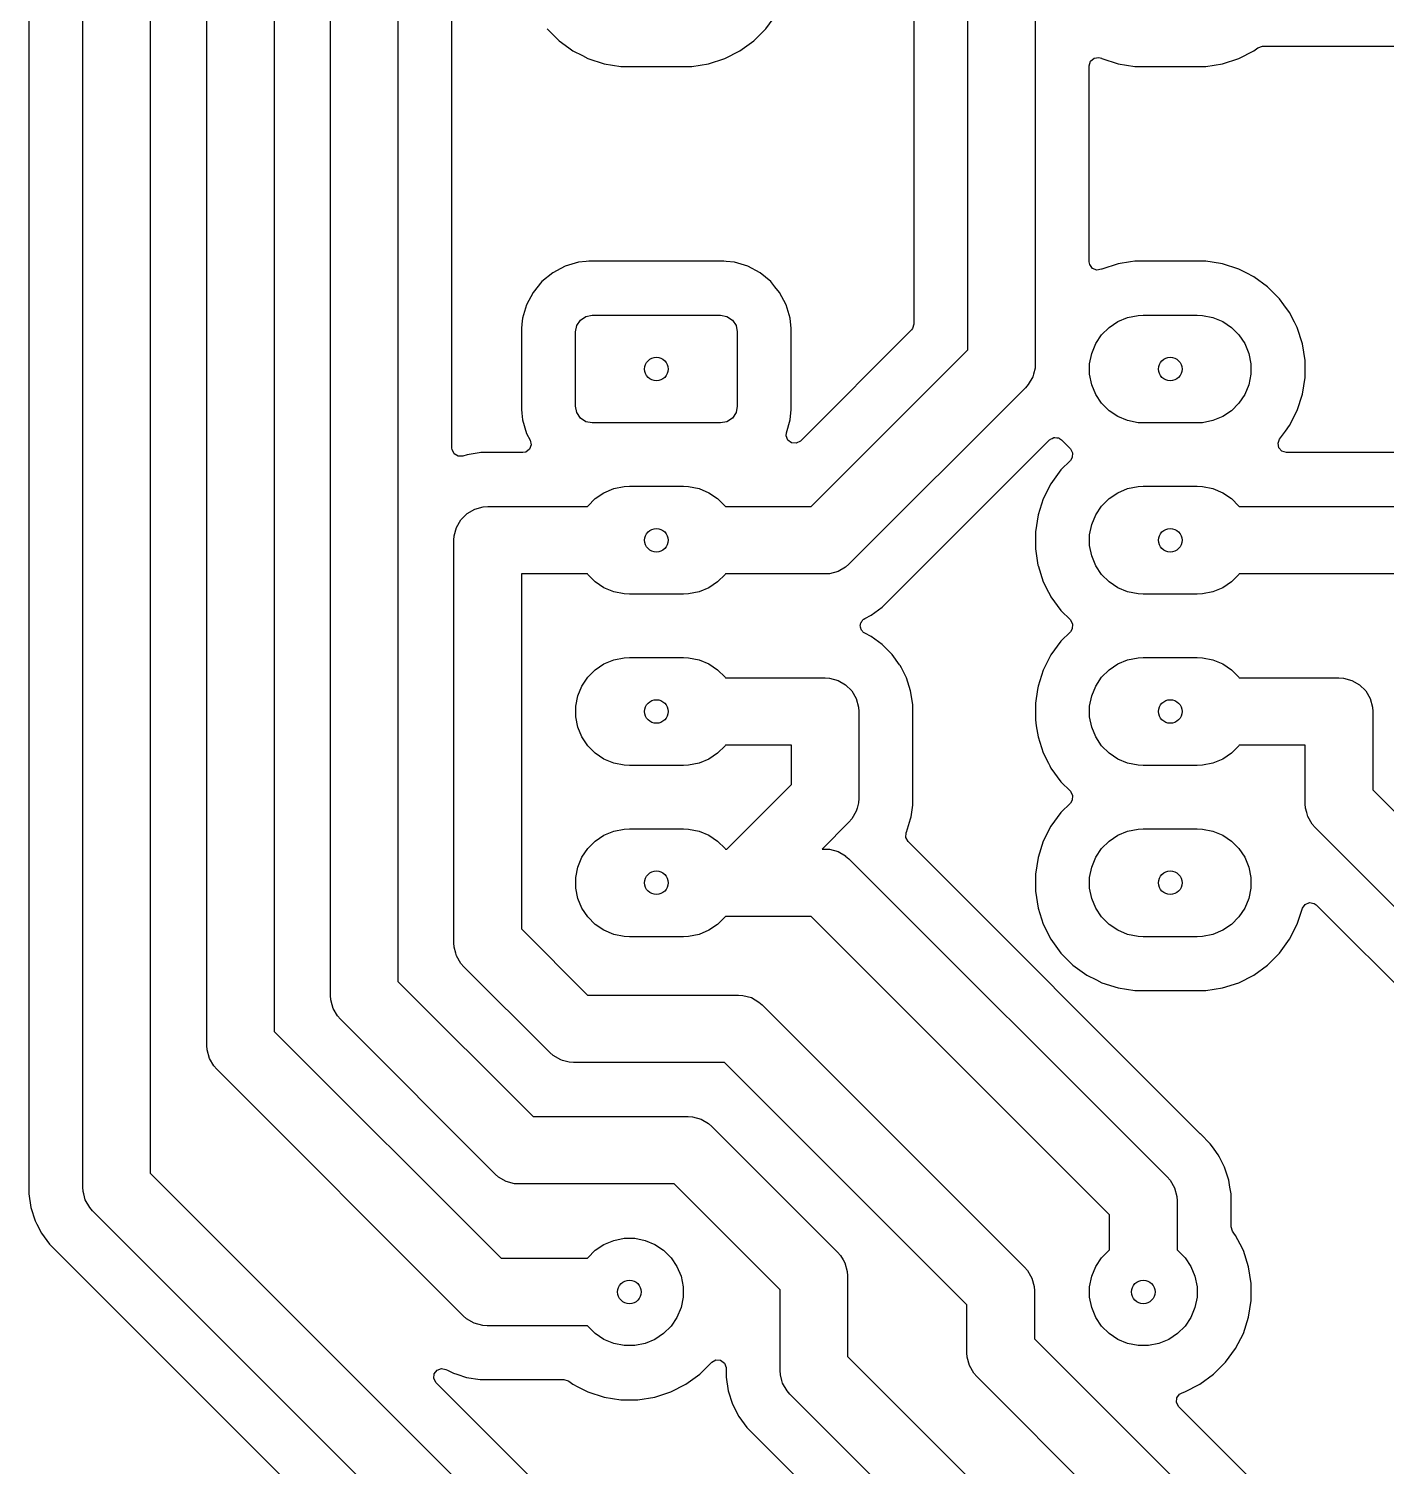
# Model space of a CAD drawing. Extents: x 20 to 124, y -124 to -20.
# Drawn here: x 51.1 to 71.23, y -88.19 to -66.87 of the extents above; entities that cross this region are included whole.
import ezdxf

# ---------------------------------------------------------------- set-up
doc = ezdxf.new("R2010")
doc.units = 0
doc.layers.add('BLACK', color=7, linetype='CONTINUOUS')
doc.layers.add('WHITE', color=7, linetype='CONTINUOUS')

msp = doc.modelspace()

# ---------------------------------------------------------------- linework, layer by layer
at = {"layer": 'BLACK', "linetype": 'CONTINUOUS'}
for p, q in [((51.0985, -59.804348), (51.0985, -84.148851)), ((51.899, -84.0465), (51.899, -59.9067)), ((52.899, -60.113806), (52.899, -83.839393)), ((53.7392, -81.9459), (53.7392, -60.6622)), ((54.7392, -60.869306), (54.7392, -81.738793)), ((55.5726, -81.2047), (55.5726, -61.7021)), ((56.5726, -61.909206), (56.5726, -80.997593)), ((57.3731, -73.086674), (57.3731, -62.292146)), ((65.0233, -71.628793), (65.0233, -63.2825)), ((66.0233, -63.7825), (66.0233, -71.8359)), ((64.2228, -64.065219), (64.2228, -71.245853)), ((62.025793, -66.865156), (62.17387, -66.661345)), ((58.784205, -66.865154), (58.962345, -67.043294)), ((61.847656, -67.043293), (62.025793, -66.865156)), ((58.962345, -67.043294), (58.96235, -67.043298)), ((58.96235, -67.043298), (59.104647, -67.146682)), ((59.104647, -67.146682), (59.166155, -67.19137)), ((61.643845, -67.19137), (61.847656, -67.043293)), ((69.263845, -67.19137), (69.325353, -67.146681)), ((69.325353, -67.146681), (69.391158, -67.123202)), ((69.391158, -67.123202), (69.398238, -67.123)), ((69.398238, -67.123), (70.424348, -67.123)), ((70.424348, -67.123), (71.897648, -67.123)), ((59.166155, -67.19137), (59.309184, -67.264247)), ((59.309184, -67.264247), (59.390616, -67.305739)), ((59.390616, -67.305739), (59.390618, -67.305739)), ((59.390618, -67.305739), (59.390621, -67.305741)), ((59.390621, -67.305741), (59.630215, -67.38359)), ((61.179785, -67.38359), (61.419379, -67.305741)), ((61.419379, -67.305741), (61.643845, -67.19137)), ((66.8238, -67.4129), (66.843485, -67.345861)), ((66.843485, -67.345861), (66.896289, -67.300106)), ((66.896289, -67.300106), (66.965447, -67.290162)), ((66.965447, -67.290162), (67.004098, -67.302417)), ((67.004098, -67.302417), (67.010621, -67.305741)), ((67.010621, -67.305741), (67.250215, -67.38359)), ((68.799785, -67.38359), (69.039379, -67.305741)), ((69.039379, -67.305741), (69.263845, -67.19137)), ((59.630215, -67.38359), (59.879038, -67.423)), ((59.879038, -67.423), (59.879039, -67.423)), ((59.879039, -67.423), (60.930961, -67.423)), ((60.930961, -67.423), (60.930962, -67.423)), ((60.930962, -67.423), (61.179785, -67.38359)), ((66.8238, -70.322098), (66.8238, -67.4129)), ((67.250215, -67.38359), (67.499038, -67.423)), ((67.499038, -67.423), (67.499039, -67.423)), ((67.499039, -67.423), (68.550961, -67.423)), ((68.550961, -67.423), (68.550962, -67.423)), ((68.550962, -67.423), (68.799785, -67.38359)), ((59.249067, -70.327199), (59.051043, -70.387269)), ((59.365298, -70.315751), (59.249067, -70.327199)), ((59.403392, -70.312), (59.365298, -70.315751)), ((61.406608, -70.312), (59.403392, -70.312)), ((61.441805, -70.315466), (61.406608, -70.312)), ((61.560934, -70.327199), (61.441805, -70.315466)), ((61.560934, -70.3272), (61.560932, -70.327199)), ((61.560932, -70.327199), (61.560934, -70.327199)), ((61.758954, -70.387268), (61.560934, -70.3272)), ((66.830425, -70.362088), (66.8238, -70.322098)), ((66.870678, -70.419197), (66.830425, -70.362088)), ((67.25021, -70.35141), (67.010621, -70.429258)), ((67.250213, -70.35141), (67.25021, -70.35141)), ((67.435282, -70.322098), (67.250213, -70.35141)), ((67.499038, -70.312), (67.435282, -70.322098)), ((68.550962, -70.312), (67.499038, -70.312)), ((68.64693, -70.3272), (68.550962, -70.312)), ((68.799785, -70.35141), (68.64693, -70.3272)), ((69.039383, -70.42926), (68.799785, -70.35141)), ((58.868547, -70.484817), (58.708589, -70.616089)), ((58.868548, -70.484816), (58.868547, -70.484817)), ((58.86855, -70.484815), (58.868548, -70.484816)), ((58.989878, -70.419963), (58.86855, -70.484815)), ((59.051043, -70.387269), (58.989878, -70.419963)), ((61.94145, -70.484815), (61.758954, -70.387268)), ((61.941453, -70.484817), (61.94145, -70.484815)), ((62.10141, -70.616089), (61.941452, -70.484817)), ((61.941452, -70.484817), (61.941453, -70.484817)), ((66.935416, -70.445478), (66.870678, -70.419197)), ((67.004087, -70.432587), (66.935416, -70.445478)), ((67.010621, -70.429258), (67.004087, -70.432587)), ((69.148418, -70.484817), (69.039383, -70.42926)), ((69.263845, -70.54363), (69.148418, -70.484817)), ((69.263847, -70.543631), (69.263845, -70.54363)), ((69.263848, -70.543632), (69.263847, -70.543631)), ((69.467649, -70.691701), (69.263848, -70.543632)), ((58.577317, -70.776047), (58.479769, -70.958543)), ((58.708589, -70.616089), (58.577317, -70.776047)), ((62.163462, -70.691701), (62.10141, -70.616089)), ((62.232685, -70.77605), (62.163462, -70.691701)), ((62.330232, -70.958546), (62.232685, -70.77605)), ((69.467654, -70.691705), (69.467649, -70.691701)), ((69.645794, -70.869845), (69.467654, -70.691705)), ((58.479769, -70.958543), (58.419699, -71.156567)), ((62.3903, -71.156566), (62.330232, -70.958546)), ((69.645798, -70.86985), (69.645794, -70.869845)), ((69.710239, -70.958546), (69.645798, -70.86985)), ((69.79387, -71.073655), (69.710239, -70.958546)), ((58.419699, -71.156567), (58.410906, -71.245853)), ((59.22403, -71.266829), (59.278223, -71.185723)), ((59.278223, -71.185723), (59.359329, -71.13153)), ((59.359329, -71.13153), (59.455, -71.1125)), ((59.455, -71.1125), (61.355, -71.1125)), ((61.355, -71.1125), (61.450671, -71.13153)), ((61.450671, -71.13153), (61.531777, -71.185723)), ((61.531777, -71.185723), (61.58597, -71.266829)), ((62.4055, -71.310892), (62.3903, -71.156566)), ((67.117485, -71.294092), (67.247883, -71.206963)), ((67.247883, -71.206963), (67.392772, -71.146948)), ((67.392772, -71.146948), (67.546586, -71.116352)), ((67.546586, -71.116352), (67.625, -71.1125)), ((67.625, -71.1125), (68.425, -71.1125)), ((68.425, -71.1125), (68.503414, -71.116352)), ((68.503414, -71.116352), (68.657228, -71.146948)), ((68.657228, -71.146948), (68.802117, -71.206963)), ((68.802117, -71.206963), (68.932515, -71.294092)), ((69.866747, -71.216684), (69.79387, -71.073655)), ((69.908239, -71.298116), (69.866747, -71.216684)), ((58.410906, -71.245853), (58.4045, -71.310892)), ((58.4045, -71.310892), (58.4045, -72.514108)), ((59.205, -71.3625), (59.22403, -71.266829)), ((59.205, -72.4625), (59.205, -71.3625)), ((61.58597, -71.266829), (61.605, -71.3625)), ((61.605, -71.3625), (61.605, -72.4625)), ((62.4055, -72.514108), (62.4055, -71.310892)), ((64.186481, -71.333534), (62.539485, -72.980529)), ((64.203115, -71.312892), (64.186481, -71.333534)), ((64.2228, -71.245853), (64.203115, -71.312892)), ((66.919463, -71.535383), (67.006592, -71.404985)), ((67.006592, -71.404985), (67.117485, -71.294092)), ((68.932515, -71.294092), (69.043408, -71.404985)), ((69.043408, -71.404985), (69.130537, -71.535383)), ((69.908239, -71.298118), (69.908239, -71.298116)), ((69.908241, -71.298121), (69.908239, -71.298118)), ((69.98609, -71.537715), (69.908241, -71.298121)), ((62.699594, -73.9525), (65.0233, -71.628793)), ((66.859448, -71.680272), (66.919463, -71.535383)), ((69.130537, -71.535383), (69.190552, -71.680272)), ((70.0255, -71.786538), (69.98609, -71.537715)), ((66.0233, -71.8359), (66.019023, -71.901147)), ((66.828852, -71.834086), (66.859448, -71.680272)), ((66.828852, -71.990914), (66.828852, -71.834086)), ((69.190552, -71.680272), (69.221148, -71.834086)), ((69.221148, -71.834086), (69.221148, -71.990914)), ((70.0255, -72.038462), (70.0255, -71.786538)), ((65.98524, -72.027242), (65.919977, -72.140281)), ((65.994974, -71.990914), (65.98524, -72.027242)), ((66.019023, -71.901163), (65.994974, -71.990914)), ((66.019023, -71.901147), (66.019023, -71.901163)), ((66.859448, -72.144728), (66.828852, -71.990914)), ((69.221148, -71.990914), (69.190552, -72.144728)), ((69.98609, -72.287285), (70.0255, -72.038462)), ((65.876853, -72.189454), (63.260253, -74.806053)), ((65.919968, -72.140289), (65.876853, -72.189454)), ((65.919977, -72.140281), (65.919968, -72.140289)), ((66.919463, -72.289617), (66.859448, -72.144728)), ((69.190552, -72.144728), (69.130537, -72.289617)), ((59.22403, -72.558171), (59.205, -72.4625)), ((61.605, -72.4625), (61.58597, -72.558171)), ((67.006592, -72.420015), (66.919463, -72.289617)), ((67.117485, -72.530908), (67.006592, -72.420015)), ((69.043408, -72.420015), (68.932515, -72.530908)), ((69.130537, -72.289617), (69.043408, -72.420015)), ((69.908241, -72.526879), (69.98609, -72.287285)), ((58.4045, -72.514108), (58.409502, -72.564898)), ((58.409502, -72.564898), (58.419699, -72.668432)), ((58.419699, -72.668432), (58.479769, -72.866458)), ((59.278223, -72.639277), (59.22403, -72.558171)), ((59.359329, -72.69347), (59.278223, -72.639277)), ((59.455, -72.7125), (59.359329, -72.69347)), ((61.450671, -72.69347), (61.355, -72.7125)), ((61.531777, -72.639277), (61.450671, -72.69347)), ((61.58597, -72.558171), (61.531777, -72.639277)), ((62.333142, -72.85686), (62.3903, -72.668434)), ((62.3903, -72.668434), (62.4055, -72.514108)), ((67.247883, -72.618037), (67.117485, -72.530908)), ((67.392772, -72.678052), (67.247883, -72.618037)), ((67.546586, -72.708648), (67.392772, -72.678052)), ((67.625, -72.7125), (67.546586, -72.708648)), ((68.503414, -72.708648), (68.425, -72.7125)), ((68.657228, -72.678052), (68.503414, -72.708648)), ((68.802117, -72.618037), (68.657228, -72.678052)), ((68.932515, -72.530908), (68.802117, -72.618037)), ((69.79387, -72.751345), (69.908241, -72.526879)), ((58.479769, -72.866458), (58.534872, -72.969547)), ((61.355, -72.7125), (59.455, -72.7125)), ((62.32812, -72.901694), (62.333142, -72.85686)), ((62.352537, -72.967158), (62.32812, -72.901694)), ((68.425, -72.7125), (67.625, -72.7125)), ((69.645824, -72.955115), (69.734103, -72.833606)), ((69.734103, -72.833606), (69.79387, -72.751345)), ((57.374916, -73.107818), (57.3731, -73.086674)), ((57.405744, -73.170519), (57.374916, -73.107818)), ((58.524114, -73.103193), (58.467809, -73.144564)), ((58.549114, -73.037949), (58.524114, -73.103193)), ((58.534872, -72.969547), (58.549114, -73.037949)), ((62.40847, -73.00903), (62.352537, -72.967158)), ((62.478162, -73.014014), (62.40847, -73.00903)), ((62.539485, -72.980529), (62.478162, -73.014014)), ((63.753919, -75.444466), (66.236038, -72.962345)), ((66.236038, -72.962345), (66.243981, -72.958008)), ((66.243981, -72.958008), (66.249407, -72.950761)), ((66.249407, -72.950761), (66.274166, -72.941526)), ((66.274166, -72.941526), (66.297359, -72.928862)), ((66.297359, -72.928862), (66.306388, -72.929507)), ((66.306388, -72.929507), (66.314871, -72.926344)), ((66.314871, -72.926344), (66.340691, -72.93196)), ((66.340691, -72.93196), (66.367051, -72.933846)), ((66.367051, -72.933846), (66.376104, -72.939664)), ((66.376104, -72.939664), (66.383144, -72.941196)), ((66.383144, -72.941196), (66.411398, -72.962347)), ((66.411398, -72.962347), (66.54387, -73.094819)), ((66.54387, -73.094819), (66.577355, -73.156142)), ((69.623404, -73.010353), (69.645824, -72.955115)), ((69.633348, -73.079511), (69.623404, -73.010353)), ((69.679103, -73.132315), (69.633348, -73.079511)), ((69.746142, -73.152), (69.679103, -73.132315)), ((57.465576, -73.2066), (57.405744, -73.170519)), ((57.535418, -73.204605), (57.465576, -73.2066)), ((57.598761, -73.184023), (57.535418, -73.204605)), ((57.598764, -73.184023), (57.598761, -73.184023)), ((57.774797, -73.156142), (57.598764, -73.184023)), ((57.800948, -73.152), (57.774797, -73.156142)), ((58.005652, -73.152), (57.800948, -73.152)), ((58.425514, -73.152), (58.005652, -73.152)), ((58.467809, -73.144564), (58.425514, -73.152)), ((66.54387, -73.270181), (66.404205, -73.409845)), ((66.572371, -73.225834), (66.54387, -73.270181)), ((66.577355, -73.156142), (66.572371, -73.225834)), ((73.259353, -73.152), (69.746142, -73.152)), ((66.404201, -73.40985), (66.256132, -73.613651)), ((66.404205, -73.409845), (66.404201, -73.40985)), ((59.497485, -73.834092), (59.627883, -73.746963)), ((59.627883, -73.746963), (59.772772, -73.686948)), ((59.772772, -73.686948), (59.926586, -73.656352)), ((59.926586, -73.656352), (60.005, -73.6525)), ((60.005, -73.6525), (60.805, -73.6525)), ((60.805, -73.6525), (60.883414, -73.656352)), ((60.883414, -73.656352), (61.037228, -73.686948)), ((61.037228, -73.686948), (61.182117, -73.746963)), ((61.182117, -73.746963), (61.312515, -73.834092)), ((66.256132, -73.613651), (66.14176, -73.838116)), ((67.117485, -73.834092), (67.247883, -73.746963)), ((67.247883, -73.746963), (67.392772, -73.686948)), ((67.392772, -73.686948), (67.546586, -73.656352)), ((67.546586, -73.656352), (67.625, -73.6525)), ((67.625, -73.6525), (68.425, -73.6525)), ((68.425, -73.6525), (68.503414, -73.656352)), ((68.503414, -73.656352), (68.657228, -73.686948)), ((68.657228, -73.686948), (68.802117, -73.746963)), ((68.802117, -73.746963), (68.932515, -73.834092)), ((57.711958, -73.99056), (57.838037, -73.956778)), ((57.838037, -73.956778), (57.9033, -73.9525)), ((57.9033, -73.9525), (59.381571, -73.9525)), ((59.381571, -73.9525), (59.386592, -73.944985)), ((59.386592, -73.944985), (59.497485, -73.834092)), ((61.312515, -73.834092), (61.423408, -73.944985)), ((61.423408, -73.944985), (61.428429, -73.9525)), ((61.428429, -73.9525), (62.699594, -73.9525)), ((66.14176, -73.838116), (66.06391, -74.077714)), ((66.919463, -74.075383), (67.006592, -73.944985)), ((67.006592, -73.944985), (67.117485, -73.834092)), ((68.932515, -73.834092), (69.043408, -73.944985)), ((69.043408, -73.944985), (69.048429, -73.9525)), ((69.048429, -73.9525), (73.642294, -73.9525)), ((57.44136, -74.261158), (57.506623, -74.148119)), ((57.506623, -74.148119), (57.598919, -74.055823)), ((57.598919, -74.055823), (57.711958, -73.99056)), ((66.06391, -74.077715), (66.0245, -74.326538)), ((66.06391, -74.077714), (66.06391, -74.077715)), ((66.859448, -74.220272), (66.919463, -74.075383)), ((57.4033, -74.4525), (57.407578, -74.387237)), ((57.407578, -74.387237), (57.44136, -74.261158)), ((66.0245, -74.326538), (66.0245, -74.578462)), ((66.828852, -74.374086), (66.859448, -74.220272)), ((66.828852, -74.530914), (66.828852, -74.374086)), ((57.4033, -80.4245), (57.4033, -74.4525)), ((66.0245, -74.578462), (66.063252, -74.82313)), ((66.859448, -74.684728), (66.828852, -74.530914)), ((63.260253, -74.806053), (63.211096, -74.849161)), ((66.063252, -74.82313), (66.06391, -74.827285)), ((66.06391, -74.827285), (66.14176, -75.066883)), ((66.919463, -74.829617), (66.859448, -74.684728)), ((67.006592, -74.960015), (66.919463, -74.829617)), ((59.381571, -74.9525), (58.4033, -74.9525)), ((58.4033, -74.9525), (58.4033, -80.217393)), ((59.386592, -74.960015), (59.381571, -74.9525)), ((59.497485, -75.070908), (59.386592, -74.960015)), ((61.423408, -74.960015), (61.312515, -75.070908)), ((61.428429, -74.9525), (61.423408, -74.960015)), ((62.9067, -74.9525), (61.428429, -74.9525)), ((62.971948, -74.948223), (62.9067, -74.9525)), ((62.971963, -74.948223), (62.971948, -74.948223)), ((63.098042, -74.91444), (62.971963, -74.948223)), ((63.211081, -74.849177), (63.098042, -74.91444)), ((63.211096, -74.849161), (63.211081, -74.849177)), ((67.117485, -75.070908), (67.006592, -74.960015)), ((69.043408, -74.960015), (68.932515, -75.070908)), ((69.048429, -74.9525), (69.043408, -74.960015)), ((73.8494, -74.9525), (69.048429, -74.9525)), ((59.627883, -75.158037), (59.497485, -75.070908)), ((59.772772, -75.218052), (59.627883, -75.158037)), ((59.926586, -75.248648), (59.772772, -75.218052)), ((60.005, -75.2525), (59.926586, -75.248648)), ((60.805, -75.2525), (60.005, -75.2525)), ((60.883414, -75.248648), (60.805, -75.2525)), ((61.037228, -75.218052), (60.883414, -75.248648)), ((61.182117, -75.158037), (61.037228, -75.218052)), ((61.312515, -75.070908), (61.182117, -75.158037)), ((66.14176, -75.066883), (66.220413, -75.221247)), ((66.220413, -75.221247), (66.24251, -75.264615)), ((66.24251, -75.264615), (66.256132, -75.291348)), ((67.247883, -75.158037), (67.117485, -75.070908)), ((67.392772, -75.218052), (67.247883, -75.158037)), ((67.546586, -75.248648), (67.392772, -75.218052)), ((67.625, -75.2525), (67.546586, -75.248648)), ((68.425, -75.2525), (67.625, -75.2525)), ((68.503414, -75.248648), (68.425, -75.2525)), ((68.657228, -75.218052), (68.503414, -75.248648)), ((68.802117, -75.158037), (68.657228, -75.218052)), ((68.932515, -75.070908), (68.802117, -75.158037)), ((63.588311, -75.564787), (63.753919, -75.444466)), ((66.256132, -75.291348), (66.404201, -75.495149)), ((63.431537, -75.69274), (63.436853, -75.683623)), ((63.43208, -75.705294), (63.431537, -75.69274)), ((63.436853, -75.683623), (63.437227, -75.678402)), ((63.437227, -75.678402), (63.4446, -75.668551)), ((63.4446, -75.668551), (63.450564, -75.651053)), ((63.450564, -75.651053), (63.461249, -75.64179)), ((63.461249, -75.64179), (63.466735, -75.632384)), ((63.466735, -75.632384), (63.477197, -75.625008)), ((63.477197, -75.625008), (63.479099, -75.622469)), ((63.479099, -75.622469), (63.493677, -75.613391)), ((63.493677, -75.613391), (63.495464, -75.612131)), ((63.495464, -75.612131), (63.495572, -75.612038)), ((63.495572, -75.612038), (63.497114, -75.611253)), ((63.497114, -75.611253), (63.588311, -75.564787)), ((66.404201, -75.495149), (66.404205, -75.495154)), ((66.404205, -75.495154), (66.54387, -75.634819)), ((66.54387, -75.634819), (66.577355, -75.696142)), ((63.428027, -75.717188), (63.43208, -75.705294)), ((63.433013, -75.737323), (63.428027, -75.717188)), ((63.432243, -75.748094), (63.433013, -75.737323)), ((63.434077, -75.751453), (63.432243, -75.748094)), ((63.434557, -75.762544), (63.434077, -75.751453)), ((63.441801, -75.772811), (63.434557, -75.762544)), ((63.444822, -75.785009), (63.441801, -75.772811)), ((63.46047, -75.799788), (63.444822, -75.785009)), ((63.465728, -75.809417), (63.46047, -75.799788)), ((63.465729, -75.809418), (63.465728, -75.809417)), ((63.466843, -75.808303), (63.465729, -75.809418)), ((63.474837, -75.819634), (63.466843, -75.808303)), ((63.486481, -75.824354), (63.474837, -75.819634)), ((63.495617, -75.832983), (63.486481, -75.824354)), ((63.58831, -75.880213), (63.495617, -75.832983)), ((63.588312, -75.880214), (63.58831, -75.880213)), ((63.588313, -75.880215), (63.588312, -75.880214)), ((63.753913, -76.000528), (63.588313, -75.880215)), ((66.54387, -75.810181), (66.404205, -75.949845)), ((66.572371, -75.765834), (66.54387, -75.810181)), ((66.577355, -75.696142), (66.572371, -75.765834)), ((63.898671, -76.145286), (63.753913, -76.000528)), ((66.404201, -75.94985), (66.256132, -76.153651)), ((66.404205, -75.949845), (66.404201, -75.94985)), ((59.497485, -76.374092), (59.627883, -76.286963)), ((59.627883, -76.286963), (59.772772, -76.226948)), ((59.772772, -76.226948), (59.926586, -76.196352)), ((59.926586, -76.196352), (60.005, -76.1925)), ((60.005, -76.1925), (60.805, -76.1925)), ((60.805, -76.1925), (60.883414, -76.196352)), ((60.883414, -76.196352), (61.037228, -76.226948)), ((61.037228, -76.226948), (61.182117, -76.286963)), ((61.182117, -76.286963), (61.312515, -76.374092)), ((64.011256, -76.300249), (63.898671, -76.145286)), ((64.018987, -76.31089), (64.011256, -76.300249)), ((64.037132, -76.346502), (64.018987, -76.31089)), ((66.256132, -76.153651), (66.14176, -76.378116)), ((67.117485, -76.374092), (67.247883, -76.286963)), ((67.247883, -76.286963), (67.392772, -76.226948)), ((67.392772, -76.226948), (67.546586, -76.196352)), ((67.546586, -76.196352), (67.625, -76.1925)), ((67.625, -76.1925), (68.425, -76.1925)), ((68.425, -76.1925), (68.503414, -76.196352)), ((68.503414, -76.196352), (68.657228, -76.226948)), ((68.657228, -76.226948), (68.802117, -76.286963)), ((68.802117, -76.286963), (68.932515, -76.374092)), ((59.299463, -76.615383), (59.386592, -76.484985)), ((59.386592, -76.484985), (59.497485, -76.374092)), ((61.312515, -76.374092), (61.423408, -76.484985)), ((61.423408, -76.484985), (61.428429, -76.4925)), ((61.428429, -76.4925), (62.9067, -76.4925)), ((62.9067, -76.4925), (62.971963, -76.496778)), ((62.971963, -76.496778), (63.098042, -76.53056)), ((63.098042, -76.53056), (63.211081, -76.595823)), ((64.111918, -76.493276), (64.037132, -76.346502)), ((64.175177, -76.687965), (64.111918, -76.493276)), ((66.14176, -76.378116), (66.06391, -76.617714)), ((66.919463, -76.615383), (67.006592, -76.484985)), ((67.006592, -76.484985), (67.117485, -76.374092)), ((68.932515, -76.374092), (69.043408, -76.484985)), ((69.043408, -76.484985), (69.048429, -76.4925)), ((69.048429, -76.4925), (70.5267, -76.4925)), ((70.5267, -76.4925), (70.591963, -76.496778)), ((70.591963, -76.496778), (70.718042, -76.53056)), ((70.718042, -76.53056), (70.831081, -76.595823)), ((59.208852, -76.914086), (59.239448, -76.760272)), ((59.239448, -76.760272), (59.299463, -76.615383)), ((63.211081, -76.595823), (63.303377, -76.688119)), ((63.303377, -76.688119), (63.36864, -76.801158)), ((64.2072, -76.890148), (64.175177, -76.687965)), ((66.056061, -76.667273), (66.0245, -76.866538)), ((66.06391, -76.617714), (66.056061, -76.667273)), ((66.828852, -76.914086), (66.859448, -76.760272)), ((66.859448, -76.760272), (66.919463, -76.615383)), ((70.831081, -76.595823), (70.923377, -76.688119)), ((70.923377, -76.688119), (70.98864, -76.801158)), ((59.208852, -77.070914), (59.208852, -76.914086)), ((63.36864, -76.801158), (63.402422, -76.927237)), ((63.402422, -76.927237), (63.4067, -76.9925)), ((64.2072, -78.384057), (64.2072, -76.890148)), ((66.0245, -76.866538), (66.0245, -77.118462)), ((66.828852, -77.070914), (66.828852, -76.914086)), ((70.98864, -76.801158), (71.022422, -76.927237)), ((71.022422, -76.927237), (71.0267, -76.9925)), ((59.239448, -77.224728), (59.208852, -77.070914)), ((63.4067, -76.9925), (63.4067, -78.2817)), ((66.0245, -77.118462), (66.038324, -77.205741)), ((66.859448, -77.224728), (66.828852, -77.070914)), ((71.0267, -76.9925), (71.0267, -78.152793)), ((59.299463, -77.369617), (59.239448, -77.224728)), ((59.386592, -77.500015), (59.299463, -77.369617)), ((66.038324, -77.205741), (66.06391, -77.367285)), ((66.06391, -77.367285), (66.14176, -77.606883)), ((66.919463, -77.369617), (66.859448, -77.224728)), ((67.006592, -77.500015), (66.919463, -77.369617)), ((59.497485, -77.610908), (59.386592, -77.500015)), ((59.627883, -77.698037), (59.497485, -77.610908)), ((61.312515, -77.610908), (61.182117, -77.698037)), ((61.423408, -77.500015), (61.312515, -77.610908)), ((61.428429, -77.4925), (61.423408, -77.500015)), ((62.4067, -77.4925), (61.428429, -77.4925)), ((62.4067, -78.074593), (62.4067, -77.4925)), ((66.14176, -77.606883), (66.220413, -77.761247)), ((67.117485, -77.610908), (67.006592, -77.500015)), ((67.247883, -77.698037), (67.117485, -77.610908)), ((68.932515, -77.610908), (68.802117, -77.698037)), ((69.043408, -77.500015), (68.932515, -77.610908)), ((69.048429, -77.4925), (69.043408, -77.500015)), ((70.0267, -77.4925), (69.048429, -77.4925)), ((70.0267, -78.3599), (70.0267, -77.4925)), ((59.772772, -77.758052), (59.627883, -77.698037)), ((59.926586, -77.788648), (59.772772, -77.758052)), ((60.005, -77.7925), (59.926586, -77.788648)), ((60.805, -77.7925), (60.005, -77.7925)), ((60.883414, -77.788648), (60.805, -77.7925)), ((61.037228, -77.758052), (60.883414, -77.788648)), ((61.182117, -77.698037), (61.037228, -77.758052)), ((66.220413, -77.761247), (66.238228, -77.796211)), ((66.238228, -77.796211), (66.256132, -77.831348)), ((67.392772, -77.758052), (67.247883, -77.698037)), ((67.546586, -77.788648), (67.392772, -77.758052)), ((67.625, -77.7925), (67.546586, -77.788648)), ((68.425, -77.7925), (67.625, -77.7925)), ((68.503414, -77.788648), (68.425, -77.7925)), ((68.657228, -77.758052), (68.503414, -77.788648)), ((68.802117, -77.698037), (68.657228, -77.758052)), ((66.256132, -77.831348), (66.404201, -78.035149)), ((66.404201, -78.035149), (66.404205, -78.035154)), ((66.404205, -78.035154), (66.54387, -78.174819)), ((61.448794, -79.0325), (62.4067, -78.074593)), ((66.54387, -78.174819), (66.577355, -78.236142)), ((66.577355, -78.236142), (66.572371, -78.305834)), ((71.0267, -78.152793), (78.938654, -86.064747)), ((63.381469, -78.425163), (63.36864, -78.473042)), ((63.402423, -78.346963), (63.381469, -78.425163)), ((63.4067, -78.2817), (63.402423, -78.346947)), ((63.402423, -78.346947), (63.402423, -78.346963)), ((64.180348, -78.55359), (64.2072, -78.384057)), ((66.54387, -78.350181), (66.404205, -78.489845)), ((66.572371, -78.305834), (66.54387, -78.350181)), ((70.030977, -78.425147), (70.0267, -78.3599)), ((70.030977, -78.425163), (70.030977, -78.425147)), ((70.048309, -78.489845), (70.030977, -78.425163)), ((63.260253, -78.635254), (62.863007, -79.0325)), ((63.303368, -78.586089), (63.260253, -78.635254)), ((63.303377, -78.586081), (63.303368, -78.586089)), ((63.36864, -78.473042), (63.303377, -78.586081)), ((64.11192, -78.780919), (64.175177, -78.586234)), ((64.175177, -78.586234), (64.180348, -78.55359)), ((66.404201, -78.48985), (66.256132, -78.693651)), ((66.404205, -78.489845), (66.404201, -78.48985)), ((70.06476, -78.551242), (70.048309, -78.489845)), ((70.130023, -78.664281), (70.06476, -78.551242)), ((70.130038, -78.664296), (70.130023, -78.664281)), ((70.173147, -78.713453), (70.130038, -78.664296)), ((59.497485, -78.914092), (59.627883, -78.826963)), ((59.627883, -78.826963), (59.772772, -78.766948)), ((59.772772, -78.766948), (59.926586, -78.736352)), ((59.926586, -78.736352), (60.005, -78.7325)), ((60.005, -78.7325), (60.805, -78.7325)), ((60.805, -78.7325), (60.883414, -78.736352)), ((60.883414, -78.736352), (61.037228, -78.766948)), ((61.037228, -78.766948), (61.182117, -78.826963)), ((61.182117, -78.826963), (61.312515, -78.914092)), ((64.102439, -78.861216), (64.107423, -78.791524)), ((64.135924, -78.922539), (64.102439, -78.861216)), ((64.107423, -78.791524), (64.110096, -78.78544)), ((64.110054, -78.785423), (64.111915, -78.780927)), ((64.110096, -78.78544), (64.110054, -78.785423)), ((64.111915, -78.780927), (64.11192, -78.780919)), ((66.256132, -78.693651), (66.14176, -78.918116)), ((67.117485, -78.914092), (67.247883, -78.826963)), ((67.247883, -78.826963), (67.392772, -78.766948)), ((67.392772, -78.766948), (67.546586, -78.736352)), ((67.546586, -78.736352), (67.625, -78.7325)), ((67.625, -78.7325), (68.425, -78.7325)), ((68.425, -78.7325), (68.503414, -78.736352)), ((68.503414, -78.736352), (68.657228, -78.766948)), ((68.657228, -78.766948), (68.802117, -78.826963)), ((68.802117, -78.826963), (68.932515, -78.914092)), ((78.0851, -86.625406), (70.173147, -78.713453)), ((59.299463, -79.155383), (59.386592, -79.024985)), ((59.386592, -79.024985), (59.497485, -78.914092)), ((61.312515, -78.914092), (61.423408, -79.024985)), ((61.423408, -79.024985), (61.428429, -79.0325)), ((61.428429, -79.0325), (61.448794, -79.0325)), ((62.863007, -79.0325), (62.9067, -79.0325)), ((62.9067, -79.0325), (62.971948, -79.036777)), ((62.971948, -79.036777), (62.971963, -79.036777)), ((62.971963, -79.036777), (63.098042, -79.07056)), ((63.098042, -79.07056), (63.211081, -79.135823)), ((68.469092, -83.255708), (64.135924, -78.922539)), ((66.14176, -78.918116), (66.06391, -79.157714)), ((66.919463, -79.155383), (67.006592, -79.024985)), ((67.006592, -79.024985), (67.117485, -78.914092)), ((68.932515, -78.914092), (69.043408, -79.024985)), ((69.043408, -79.024985), (69.130537, -79.155383)), ((59.208852, -79.454086), (59.239448, -79.300272)), ((59.239448, -79.300272), (59.299463, -79.155383)), ((63.211081, -79.135823), (63.211096, -79.135838)), ((63.211096, -79.135838), (63.260253, -79.178947)), ((63.260253, -79.178947), (67.978553, -83.897247)), ((66.06391, -79.157714), (66.0245, -79.406538)), ((66.828852, -79.454086), (66.859448, -79.300272)), ((66.859448, -79.300272), (66.919463, -79.155383)), ((69.130537, -79.155383), (69.190552, -79.300272)), ((69.190552, -79.300272), (69.221148, -79.454086)), ((59.208852, -79.610914), (59.208852, -79.454086)), ((66.0245, -79.406538), (66.0245, -79.658461)), ((66.828852, -79.610914), (66.828852, -79.454086)), ((69.221148, -79.454086), (69.221148, -79.610914)), ((59.239448, -79.764728), (59.208852, -79.610914)), ((66.0245, -79.658461), (66.06391, -79.907285)), ((66.859448, -79.764728), (66.828852, -79.610914)), ((69.221148, -79.610914), (69.190552, -79.764728)), ((59.299463, -79.909617), (59.239448, -79.764728)), ((59.386592, -80.040015), (59.299463, -79.909617)), ((66.06391, -79.907285), (66.14176, -80.146883)), ((66.919463, -79.909617), (66.859448, -79.764728)), ((67.006592, -80.040015), (66.919463, -79.909617)), ((69.130537, -79.909617), (69.043408, -80.040015)), ((69.190552, -79.764728), (69.130537, -79.909617)), ((69.908241, -80.146879), (69.984578, -79.911937)), ((69.984578, -79.911937), (70.024016, -79.854262)), ((70.024016, -79.854262), (70.088374, -79.827064)), ((70.088374, -79.827064), (70.157221, -79.838979)), ((70.157221, -79.838979), (70.19019, -79.862575)), ((70.19019, -79.862575), (74.233592, -83.905976)), ((59.497485, -80.150908), (59.386592, -80.040015)), ((59.627883, -80.238037), (59.497485, -80.150908)), ((61.312515, -80.150908), (61.182117, -80.238037)), ((61.423408, -80.040015), (61.312515, -80.150908)), ((61.428429, -80.0325), (61.423408, -80.040015)), ((62.699594, -80.0325), (61.428429, -80.0325)), ((67.125, -84.457906), (62.699594, -80.0325)), ((66.14176, -80.146883), (66.256132, -80.371348)), ((67.117485, -80.150908), (67.006592, -80.040015)), ((67.247883, -80.238037), (67.117485, -80.150908)), ((68.932515, -80.150908), (68.802117, -80.238037)), ((69.043408, -80.040015), (68.932515, -80.150908)), ((69.79387, -80.371345), (69.908241, -80.146879)), ((58.4033, -80.217393), (59.385007, -81.1991)), ((59.772772, -80.298052), (59.627883, -80.238037)), ((59.926586, -80.328648), (59.772772, -80.298052)), ((60.005, -80.3325), (59.926586, -80.328648)), ((60.805, -80.3325), (60.005, -80.3325)), ((60.883414, -80.328648), (60.805, -80.3325)), ((61.037228, -80.298052), (60.883414, -80.328648)), ((61.182117, -80.238037), (61.037228, -80.298052)), ((66.256132, -80.371348), (66.404201, -80.575149)), ((67.392772, -80.298052), (67.247883, -80.238037)), ((67.546586, -80.328648), (67.392772, -80.298052)), ((67.625, -80.3325), (67.546586, -80.328648)), ((68.425, -80.3325), (67.625, -80.3325)), ((68.503414, -80.328648), (68.425, -80.3325)), ((68.657228, -80.298052), (68.503414, -80.328648)), ((68.802117, -80.238037), (68.657228, -80.298052)), ((69.645793, -80.575156), (69.79387, -80.371345)), ((57.407577, -80.489747), (57.4033, -80.4245)), ((57.407577, -80.489763), (57.407577, -80.489747)), ((57.430458, -80.575154), (57.407577, -80.489763)), ((57.44136, -80.615842), (57.430458, -80.575154)), ((66.404201, -80.575149), (66.404205, -80.575154)), ((66.404205, -80.575154), (66.582345, -80.753294)), ((69.467656, -80.753293), (69.645793, -80.575156)), ((57.506623, -80.728881), (57.44136, -80.615842)), ((57.506638, -80.728896), (57.506623, -80.728881)), ((57.549747, -80.778053), (57.506638, -80.728896)), ((58.824347, -82.052654), (57.549747, -80.778053)), ((66.582345, -80.753294), (66.58235, -80.753298)), ((66.58235, -80.753298), (66.718039, -80.851881)), ((69.263845, -80.90137), (69.467656, -80.753293)), ((56.5726, -80.997593), (58.575807, -83.0008)), ((66.718039, -80.851881), (66.786155, -80.90137)), ((66.786155, -80.90137), (66.929184, -80.974247)), ((66.929184, -80.974247), (67.010616, -81.015739)), ((67.010616, -81.015739), (67.010618, -81.015739)), ((67.010618, -81.015739), (67.010621, -81.015741)), ((67.010621, -81.015741), (67.250215, -81.09359)), ((68.799785, -81.09359), (69.039379, -81.015741)), ((69.039379, -81.015741), (69.263845, -80.90137)), ((55.576877, -81.269947), (55.5726, -81.2047)), ((59.385007, -81.1991), (61.6219, -81.1991)), ((61.6219, -81.1991), (61.687148, -81.203377)), ((61.687148, -81.203377), (61.687163, -81.203377)), ((61.687163, -81.203377), (61.813242, -81.23716)), ((61.813242, -81.23716), (61.926281, -81.302423)), ((67.250215, -81.09359), (67.499038, -81.133)), ((67.499038, -81.133), (67.499039, -81.133)), ((67.499039, -81.133), (68.550961, -81.133)), ((68.550961, -81.133), (68.550962, -81.133)), ((68.550962, -81.133), (68.799785, -81.09359)), ((55.576877, -81.269963), (55.576877, -81.269947)), ((55.59713, -81.345547), (55.576877, -81.269963)), ((55.61066, -81.396042), (55.59713, -81.345547)), ((55.675923, -81.509081), (55.61066, -81.396042)), ((61.926281, -81.302423), (61.926296, -81.302438)), ((61.926296, -81.302438), (61.975453, -81.345547)), ((61.975453, -81.345547), (65.863953, -85.234046)), ((55.675938, -81.509096), (55.675923, -81.509081)), ((55.719047, -81.558253), (55.675938, -81.509096)), ((58.015147, -83.854354), (55.719047, -81.558253)), ((54.7392, -81.738793), (58.102907, -85.1025)), ((53.743477, -82.011147), (53.7392, -81.9459)), ((53.743477, -82.011163), (53.743477, -82.011147)), ((53.77726, -82.137242), (53.743477, -82.011163)), ((58.873511, -82.095769), (58.824347, -82.052654)), ((53.842523, -82.250281), (53.77726, -82.137242)), ((53.842538, -82.250296), (53.842523, -82.250281)), ((53.885647, -82.299453), (53.842538, -82.250296)), ((57.542246, -85.956053), (53.885647, -82.299453)), ((58.873519, -82.095777), (58.873511, -82.095769)), ((58.986558, -82.16104), (58.873519, -82.095777)), ((59.013201, -82.168179), (58.986558, -82.16104)), ((59.112637, -82.194823), (59.013201, -82.168179)), ((59.112652, -82.194823), (59.112637, -82.194823)), ((59.1779, -82.1991), (59.112652, -82.194823)), ((61.414794, -82.1991), (59.1779, -82.1991)), ((65.0104, -85.794706), (61.414794, -82.1991)), ((58.575807, -83.0008), (60.8756, -83.0008)), ((60.8756, -83.0008), (60.940848, -83.005077)), ((60.940848, -83.005077), (60.940863, -83.005077)), ((60.940863, -83.005077), (61.066942, -83.03886)), ((61.066942, -83.03886), (61.179981, -83.104123)), ((61.179981, -83.104123), (61.179996, -83.104138)), ((61.179996, -83.104138), (61.229153, -83.147247)), ((61.229153, -83.147247), (63.092253, -85.010346)), ((68.469107, -83.255722), (68.469092, -83.255708)), ((68.472218, -83.258833), (68.469107, -83.255722)), ((68.472219, -83.258834), (68.472218, -83.258833)), ((68.616966, -83.403581), (68.472219, -83.258834)), ((68.616968, -83.403584), (68.616966, -83.403581)), ((68.616971, -83.403587), (68.616968, -83.403584)), ((68.649424, -83.448256), (68.616971, -83.403587)), ((68.677124, -83.486383), (68.649424, -83.448256)), ((68.677126, -83.486384), (68.677124, -83.486383)), ((68.677126, -83.486385), (68.677126, -83.486384)), ((68.737286, -83.569188), (68.677126, -83.486385)), ((68.754592, -83.603152), (68.737286, -83.569188)), ((68.830221, -83.751583), (68.754592, -83.603152)), ((68.893476, -83.946261), (68.830221, -83.751583)), ((52.899, -83.839393), (59.917722, -90.858115)), ((58.064303, -83.897461), (58.015147, -83.854354)), ((58.064319, -83.897477), (58.064303, -83.897461)), ((58.177358, -83.96274), (58.064319, -83.897477)), ((58.303437, -83.996523), (58.177358, -83.96274)), ((58.303452, -83.996523), (58.303437, -83.996523)), ((58.3687, -84.0008), (58.303452, -83.996523)), ((60.668494, -84.0008), (58.3687, -84.0008)), ((62.2387, -85.571006), (60.668494, -84.0008)), ((67.978553, -83.897247), (68.021661, -83.946403)), ((68.021661, -83.946403), (68.021677, -83.946419)), ((68.021677, -83.946419), (68.08694, -84.059458)), ((68.893476, -83.946262), (68.893476, -83.946261)), ((68.893477, -83.946266), (68.893476, -83.946262)), ((68.909758, -84.049058), (68.893477, -83.946266)), ((51.0985, -84.148851), (51.130522, -84.351034)), ((51.903277, -84.111747), (51.899, -84.0465)), ((51.903277, -84.111763), (51.903277, -84.111747)), ((51.913107, -84.148448), (51.903277, -84.111763)), ((51.93706, -84.237842), (51.913107, -84.148448)), ((68.08694, -84.059458), (68.120723, -84.185537)), ((68.120723, -84.185537), (68.120723, -84.185552)), ((68.120723, -84.185552), (68.125, -84.2508)), ((68.9255, -84.148448), (68.909758, -84.049058)), ((68.9255, -84.629261), (68.9255, -84.148448)), ((51.130522, -84.351034), (51.193781, -84.545723)), ((52.002323, -84.350881), (51.93706, -84.237842)), ((52.002338, -84.350896), (52.002323, -84.350881)), ((52.045447, -84.400053), (52.002338, -84.350896)), ((59.210615, -91.565222), (52.045447, -84.400053)), ((68.125, -84.2508), (68.125, -84.97907)), ((51.193781, -84.545723), (51.219213, -84.595634)), ((51.219213, -84.595634), (51.286713, -84.728111)), ((67.125, -84.97907), (67.125, -84.457906)), ((68.925702, -84.63634), (68.9255, -84.629261)), ((68.949182, -84.702146), (68.925702, -84.63634)), ((51.286713, -84.728111), (51.407034, -84.893719)), ((59.627883, -84.896963), (59.772772, -84.836948)), ((59.772772, -84.836948), (59.926586, -84.806352)), ((59.926586, -84.806352), (60.083414, -84.806352)), ((60.083414, -84.806352), (60.237228, -84.836948)), ((60.237228, -84.836948), (60.382117, -84.896963)), ((68.968046, -84.728111), (68.949182, -84.702146)), ((68.99387, -84.763655), (68.968046, -84.728111)), ((69.060141, -84.893719), (68.99387, -84.763655)), ((51.407034, -84.893719), (51.407036, -84.893721)), ((51.407036, -84.893721), (58.397223, -91.883908)), ((59.386592, -85.094985), (59.497485, -84.984092)), ((59.497485, -84.984092), (59.627883, -84.896963)), ((60.382117, -84.896963), (60.512515, -84.984092)), ((60.512515, -84.984092), (60.623408, -85.094985)), ((63.092253, -85.010346), (63.135368, -85.05951)), ((63.135368, -85.05951), (63.135377, -85.059519)), ((63.135377, -85.059519), (63.173563, -85.12566)), ((67.006592, -85.094985), (67.117485, -84.984092)), ((67.117485, -84.984092), (67.125, -84.97907)), ((68.125, -84.97907), (68.132515, -84.984092)), ((68.132515, -84.984092), (68.243408, -85.094985)), ((69.108239, -84.988116), (69.060141, -84.893719)), ((69.108239, -84.988118), (69.108239, -84.988116)), ((69.108241, -84.988121), (69.108239, -84.988118)), ((69.18609, -85.227715), (69.108241, -84.988121)), ((58.102907, -85.1025), (59.381571, -85.1025)), ((59.381571, -85.1025), (59.386592, -85.094985)), ((60.623408, -85.094985), (60.710537, -85.225383)), ((60.710537, -85.225383), (60.770552, -85.370272)), ((63.173563, -85.12566), (63.20064, -85.172558)), ((63.20064, -85.172558), (63.234423, -85.298637)), ((65.863953, -85.234046), (65.907068, -85.28321)), ((65.907068, -85.28321), (65.907077, -85.283219)), ((65.907077, -85.283219), (65.953658, -85.3639)), ((66.859448, -85.370272), (66.919463, -85.225383)), ((66.919463, -85.225383), (67.006592, -85.094985)), ((68.243408, -85.094985), (68.330537, -85.225383)), ((68.330537, -85.225383), (68.390552, -85.370272)), ((69.2255, -85.476538), (69.18609, -85.227715)), ((60.770552, -85.370272), (60.801148, -85.524086)), ((63.234423, -85.298637), (63.234423, -85.298652)), ((63.234423, -85.298652), (63.2387, -85.3639)), ((63.2387, -85.3639), (63.2387, -86.559093)), ((65.953658, -85.3639), (65.97234, -85.396258)), ((65.97234, -85.396258), (66.006123, -85.522337)), ((66.828852, -85.524086), (66.859448, -85.370272)), ((68.390552, -85.370272), (68.421148, -85.524086)), ((69.2255, -85.728462), (69.2255, -85.476538)), ((60.801148, -85.680914), (60.770552, -85.834728)), ((60.801148, -85.524086), (60.801148, -85.680914)), ((62.2387, -86.7662), (62.2387, -85.571006)), ((66.006123, -85.522337), (66.006123, -85.522352)), ((66.006123, -85.522352), (66.0104, -85.5876)), ((66.0104, -85.5876), (66.0104, -86.297093)), ((66.828852, -85.680914), (66.828852, -85.524086)), ((66.859448, -85.834728), (66.828852, -85.680914)), ((68.421148, -85.680914), (68.390552, -85.834728)), ((68.421148, -85.524086), (68.421148, -85.680914)), ((60.770552, -85.834728), (60.710537, -85.979617)), ((65.0104, -86.5042), (65.0104, -85.794706)), ((66.919463, -85.979617), (66.859448, -85.834728)), ((68.390552, -85.834728), (68.330537, -85.979617)), ((69.18609, -85.977285), (69.2255, -85.728462)), ((57.59141, -85.999168), (57.542246, -85.956053)), ((57.591419, -85.999177), (57.59141, -85.999168)), ((57.702537, -86.063331), (57.591419, -85.999177)), ((57.704458, -86.06444), (57.702537, -86.063331)), ((57.830537, -86.098223), (57.704458, -86.06444)), ((57.830552, -86.098223), (57.830537, -86.098223)), ((57.8958, -86.1025), (57.830552, -86.098223)), ((59.381571, -86.1025), (57.8958, -86.1025)), ((59.386592, -86.110015), (59.381571, -86.1025)), ((59.497485, -86.220908), (59.386592, -86.110015)), ((60.623408, -86.110015), (60.512515, -86.220908)), ((60.710537, -85.979617), (60.623408, -86.110015)), ((67.006592, -86.110015), (66.919463, -85.979617)), ((67.117485, -86.220908), (67.006592, -86.110015)), ((68.243408, -86.110015), (68.132515, -86.220908)), ((68.330537, -85.979617), (68.243408, -86.110015)), ((69.108241, -86.216879), (69.18609, -85.977285)), ((59.627883, -86.308037), (59.497485, -86.220908)), ((59.772772, -86.368052), (59.627883, -86.308037)), ((60.382117, -86.308037), (60.237228, -86.368052)), ((60.512515, -86.220908), (60.382117, -86.308037)), ((66.0104, -86.297093), (70.865807, -91.1525)), ((67.247883, -86.308037), (67.117485, -86.220908)), ((67.392772, -86.368052), (67.247883, -86.308037)), ((68.002117, -86.308037), (67.857228, -86.368052)), ((68.132515, -86.220908), (68.002117, -86.308037)), ((68.99387, -86.441345), (69.108241, -86.216879)), ((59.926586, -86.398648), (59.772772, -86.368052)), ((60.083414, -86.398648), (59.926586, -86.398648)), ((60.237228, -86.368052), (60.083414, -86.398648)), ((63.2387, -86.559093), (67.537722, -90.858115)), ((65.014677, -86.569447), (65.0104, -86.5042)), ((65.014677, -86.569463), (65.014677, -86.569447)), ((65.04846, -86.695542), (65.014677, -86.569463)), ((67.546586, -86.398648), (67.392772, -86.368052)), ((67.703414, -86.398648), (67.546586, -86.398648)), ((67.857228, -86.368052), (67.703414, -86.398648)), ((68.845793, -86.645156), (68.99387, -86.441345)), ((57.111896, -86.817697), (57.153768, -86.761764)), ((57.153768, -86.761764), (57.219232, -86.737347)), ((57.219232, -86.737347), (57.28437, -86.750545)), ((57.28437, -86.750545), (57.305385, -86.761253)), ((57.305385, -86.761253), (57.396581, -86.80772)), ((61.047656, -86.823293), (61.225793, -86.645156)), ((61.225793, -86.645156), (61.226519, -86.64443)), ((61.226519, -86.64443), (61.287842, -86.610945)), ((61.287842, -86.610945), (61.357534, -86.615929)), ((61.357534, -86.615929), (61.413467, -86.657801)), ((61.413467, -86.657801), (61.437884, -86.723265)), ((61.437884, -86.723265), (61.4382, -86.732111)), ((61.4382, -86.732111), (61.4382, -86.868551)), ((62.242977, -86.831447), (62.2387, -86.7662)), ((65.113723, -86.808581), (65.04846, -86.695542)), ((68.667656, -86.823293), (68.845793, -86.645156)), ((57.106912, -86.887389), (57.111896, -86.817697)), ((57.140397, -86.948712), (57.106912, -86.887389)), ((60.236408, -90.044723), (57.140397, -86.948712)), ((57.396581, -86.80772), (57.44451, -86.823293)), ((57.44451, -86.823293), (57.591265, -86.870977)), ((57.591265, -86.870977), (57.793448, -86.903)), ((57.793448, -86.903), (57.998151, -86.903)), ((57.998151, -86.903), (59.031762, -86.903)), ((59.031762, -86.903), (59.098801, -86.922685)), ((59.098801, -86.922685), (59.104637, -86.926675)), ((59.104637, -86.926675), (59.166155, -86.97137)), ((59.166155, -86.97137), (59.238725, -87.008346)), ((60.619379, -87.085741), (60.843845, -86.97137)), ((60.843845, -86.97137), (61.047656, -86.823293)), ((61.4382, -86.868551), (61.470223, -87.070735)), ((62.242977, -86.831463), (62.242977, -86.831447)), ((62.265099, -86.914023), (62.242977, -86.831463)), ((62.27676, -86.957542), (62.265099, -86.914023)), ((62.342023, -87.070581), (62.27676, -86.957542)), ((65.113738, -86.808596), (65.113723, -86.808581)), ((65.156847, -86.857753), (65.113738, -86.808596)), ((70.305147, -92.006054), (65.156847, -86.857753)), ((68.239379, -87.085741), (68.463845, -86.97137)), ((68.463845, -86.97137), (68.667656, -86.823293)), ((59.238725, -87.008346), (59.390616, -87.085739)), ((59.390616, -87.085739), (59.390618, -87.085739)), ((59.390618, -87.085739), (59.390621, -87.085741)), ((59.390621, -87.085741), (59.630215, -87.16359)), ((59.630215, -87.16359), (59.879038, -87.203)), ((59.879038, -87.203), (59.879039, -87.203)), ((59.879039, -87.203), (60.130961, -87.203)), ((60.130961, -87.203), (60.130962, -87.203)), ((60.130962, -87.203), (60.379785, -87.16359)), ((60.379785, -87.16359), (60.619379, -87.085741)), ((61.470223, -87.070735), (61.470223, -87.070738)), ((61.470223, -87.070738), (61.533477, -87.265412)), ((62.342038, -87.070596), (62.342023, -87.070581)), ((62.385147, -87.119753), (62.342038, -87.070596)), ((66.830615, -91.565222), (62.385147, -87.119753)), ((68.116319, -87.243096), (68.121303, -87.173404)), ((68.121303, -87.173404), (68.163175, -87.117471)), ((68.163175, -87.117471), (68.199168, -87.098807)), ((68.199168, -87.098807), (68.239374, -87.085743)), ((68.239374, -87.085743), (68.239376, -87.085741)), ((68.239376, -87.085741), (68.239379, -87.085741)), ((61.533477, -87.265412), (61.533481, -87.265422)), ((61.533481, -87.265422), (61.53351, -87.265478)), ((61.53351, -87.265478), (61.533517, -87.265508)), ((61.533517, -87.265508), (61.533523, -87.265522)), ((61.533523, -87.265522), (61.533531, -87.265519)), ((61.533531, -87.265519), (61.626413, -87.447811)), ((68.149804, -87.304419), (68.116319, -87.243096)), ((71.161065, -90.315681), (68.149804, -87.304419)), ((61.626413, -87.447811), (61.746734, -87.613419)), ((61.746734, -87.613419), (61.746735, -87.61342)), ((61.746735, -87.61342), (61.746736, -87.613421)), ((61.746736, -87.613421), (66.017223, -91.883907))]:
    msp.add_line(p, q, dxfattribs=at)
at = {"layer": 'BLACK'}
for centre in [(60.405, -71.9125), (68.025, -71.9125), (60.405, -74.4525), (68.025, -74.4525), (60.405, -76.9925), (68.025, -76.9925), (60.405, -79.5325), (68.025, -79.5325), (60.005, -85.6025), (67.625, -85.6025)]:
    msp.add_circle(centre, 0.175, dxfattribs=at)
at = {"layer": 'WHITE'}
for centre in [(60.405, -71.9125), (68.025, -71.9125), (60.405, -74.4525), (68.025, -74.4525), (60.405, -76.9925), (68.025, -76.9925), (60.405, -79.5325), (68.025, -79.5325), (60.005, -85.6025), (67.625, -85.6025)]:
    msp.add_circle(centre, 0.175, dxfattribs=at)

doc.saveas('drawing.dxf')
